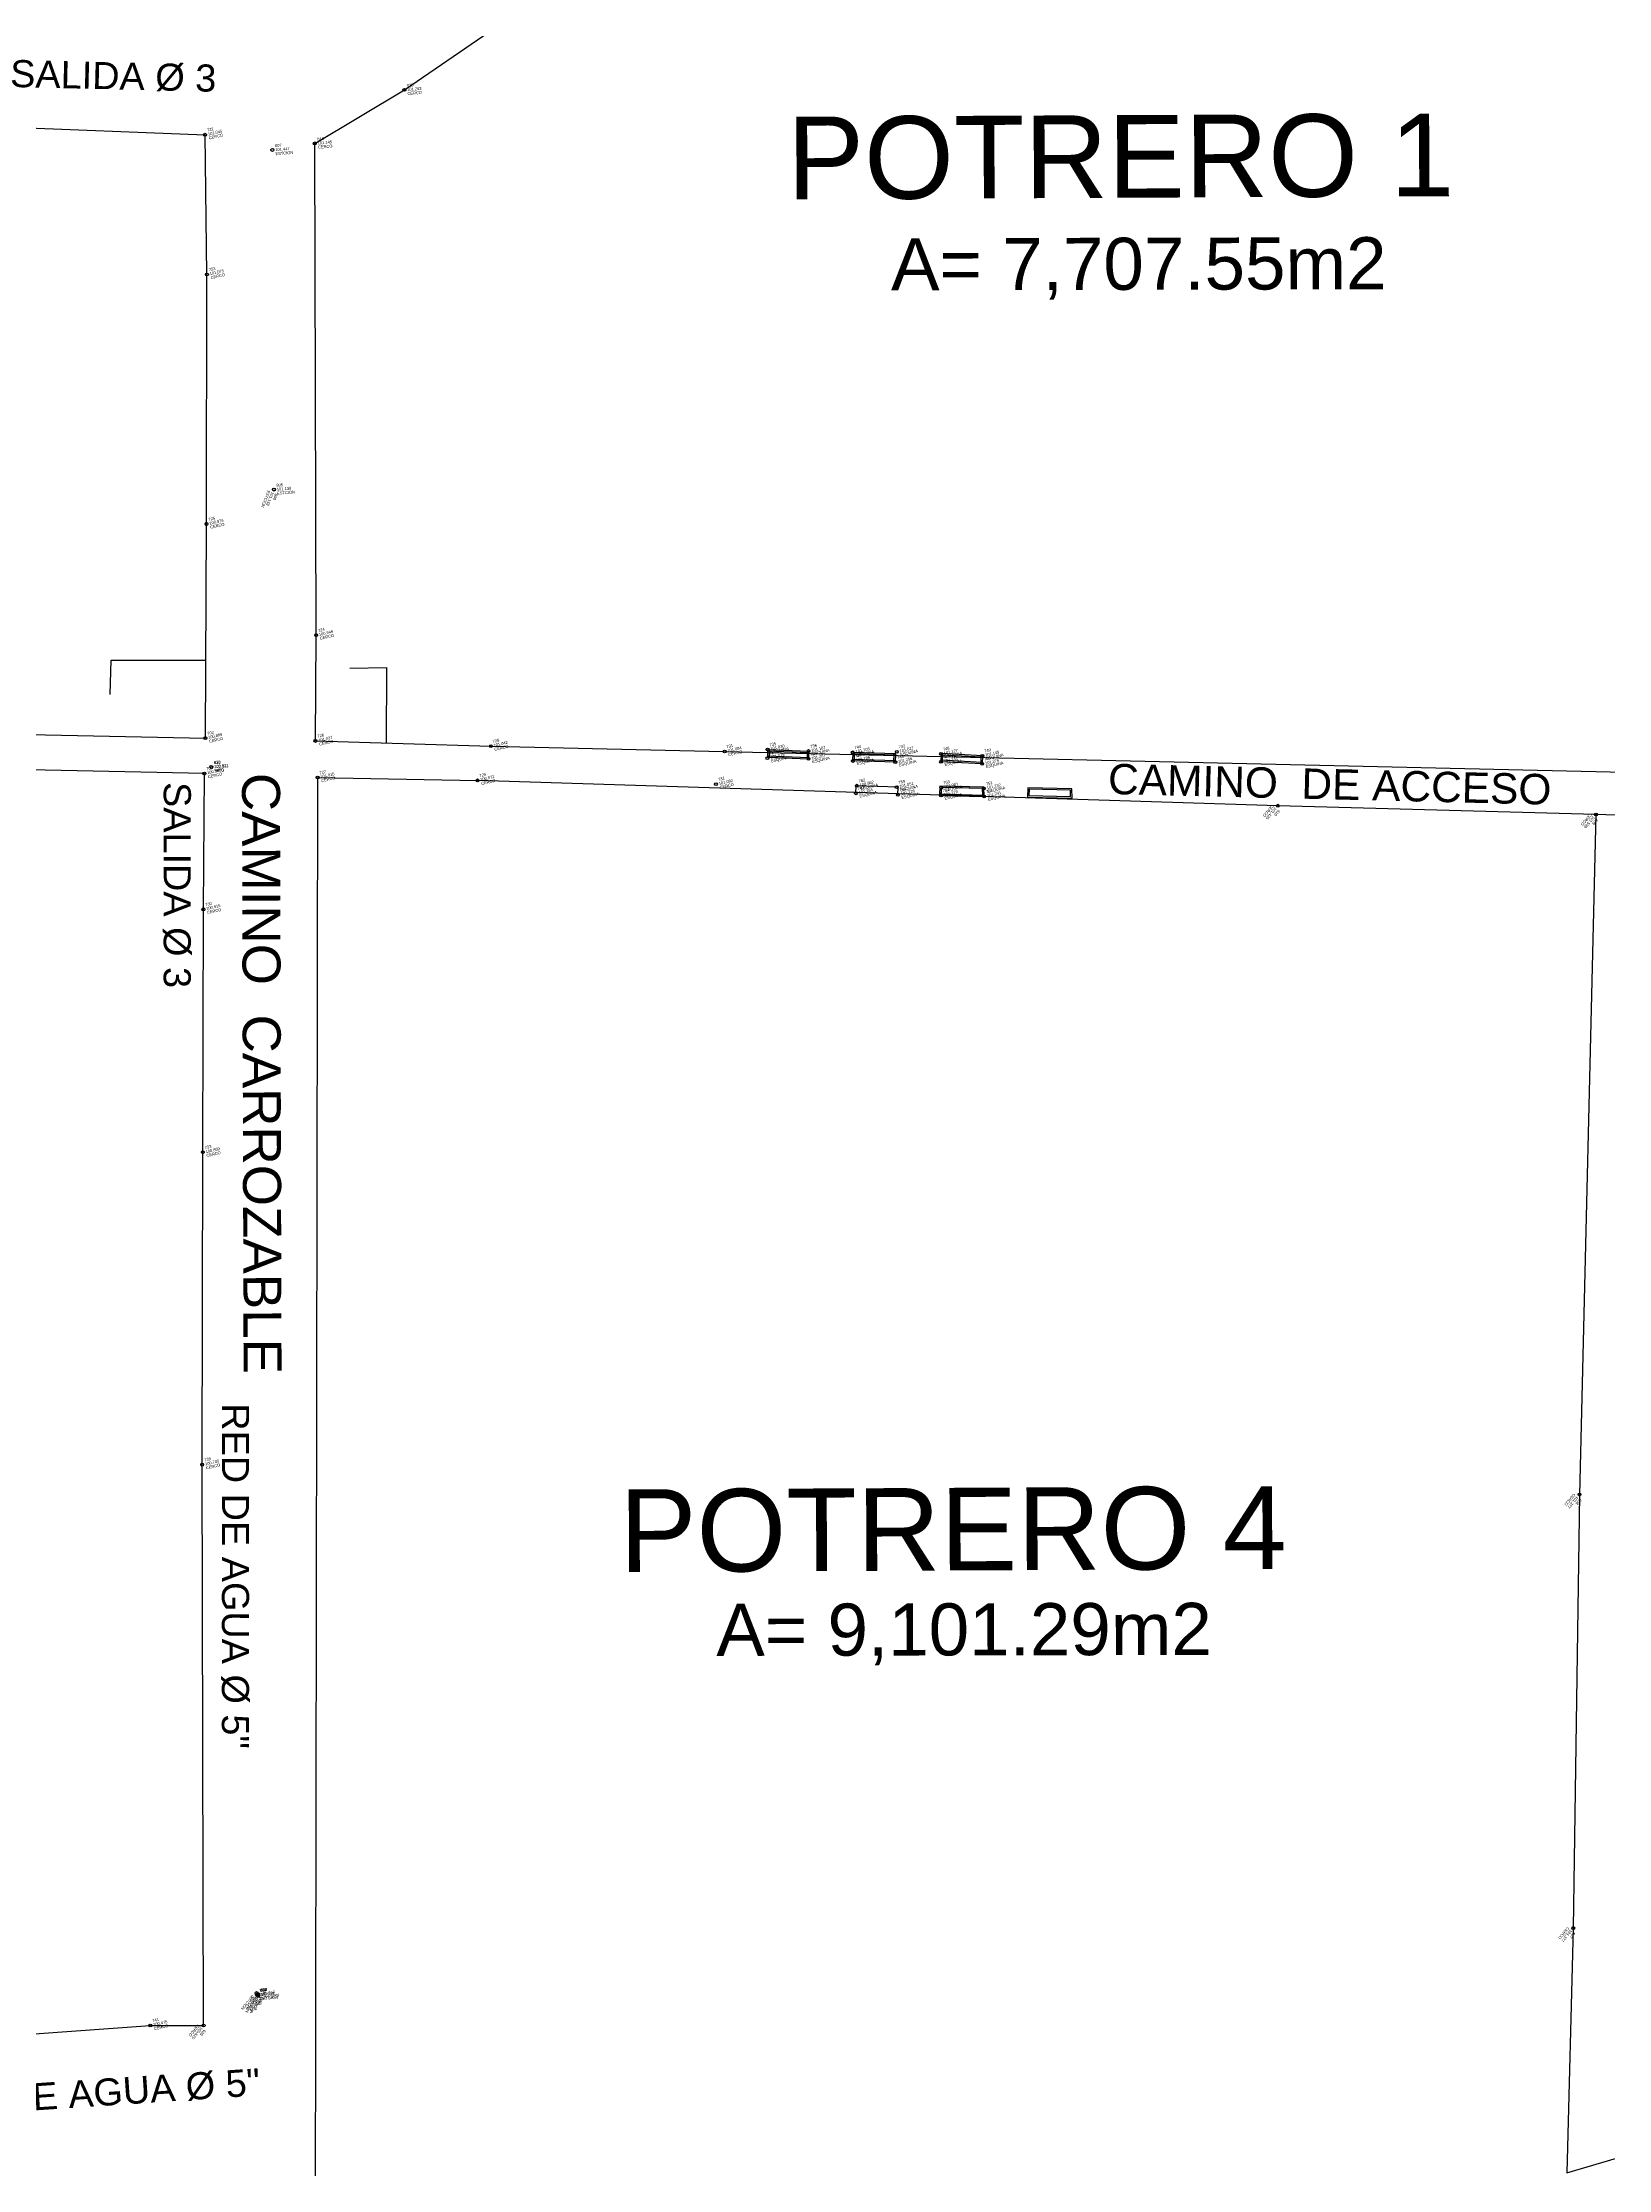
# Model space of a CAD drawing. Header units: metres. Extents: x -4524 to 2222, y -1534 to 2985.
# Drawn here: x -4026.9 to -3918.6, y 2756 to 2903.2 of the extents above; entities that cross this region are included whole.
import ezdxf
from ezdxf.enums import TextEntityAlignment as Align

# ---------------------------------------------------------------- set-up
doc = ezdxf.new("R2010")
doc.units = ezdxf.units.M
doc.header["$LTSCALE"] = 25.4
doc.header["$MEASUREMENT"] = 0
doc.layers.add('51', color=7, linetype='Continuous')
doc.layers.add('CANAL', color=140, linetype='Continuous')
doc.styles.add('ARIAL', font='')
doc.styles.add('CUADROS', font='')
doc.styles.get('ARIAL').set_extended_font_data('Arial')
doc.styles.get('CUADROS').set_extended_font_data('Arial')

msp = doc.modelspace()

# ---------------------------------------------------------------- linework, layer by layer
at = {"color": 7, "lineweight": 30}
for p, q in [((-4001.84, 2899.9), (-3994.66, 2904.82)), ((-4008.04, 2896.19), (-4001.84, 2899.9)), ((-4029.61, 2897.34), (-4015.62, 2896.79)), ((-4015.49, 2887.12), (-4015.62, 2896.79)), ((-4007.94, 2862.17), (-4008.04, 2896.19)), ((-4015.52, 2869.86), (-4015.49, 2887.12)), ((-4015.6, 2855.04), (-4015.52, 2869.86)), ((-4007.99, 2854.85), (-4007.94, 2862.17)), ((-4022.18, 2858.07), (-4022.11, 2860.45)), ((-4022.11, 2860.45), (-4015.57, 2860.45)), ((-4005.6, 2859.88), (-4003.05, 2859.92)), ((-4003.08, 2854.7), (-4003.05, 2859.92)), ((-4051.49, 2855.8), (-4015.6, 2855.04)), ((-4007.99, 2854.85), (-3995.86, 2854.49)), ((-3995.86, 2854.49), (-3830, 2850.68)), ((-4015.67, 2852.59), (-4032.38, 2852.96)), ((-4015.74, 2843.2), (-4015.67, 2852.59)), ((-4007.84, 2852.32), (-4008.02, 2746.83)), ((-4007.84, 2852.32), (-3996.78, 2852.12)), ((-3941.43, 2850.37), (-3996.78, 2852.12)), ((-3919.43, 2849.76), (-3941.43, 2850.37)), ((-4015.78, 2826.39), (-4015.74, 2843.2)), ((-4015.82, 2804.78), (-4015.78, 2826.39)), ((-4015.72, 2765.98), (-4015.82, 2804.78)), ((-4032.73, 2765.03), (-4019.41, 2765.98)), ((-4019.41, 2765.98), (-4015.72, 2765.98))]:
    msp.add_line(p, q, dxfattribs=at)
at = {"linetype": 'Continuous'}
for p, q in [((-4001.84, 2899.9), (-4001.84, 2899.9)), ((-4001.84, 2899.9), (-4001.84, 2899.9)), ((-4015.62, 2896.79), (-4015.62, 2896.79)), ((-4015.62, 2896.79), (-4015.62, 2896.79)), ((-4008.04, 2896.19), (-4008.04, 2896.19)), ((-4008.04, 2896.19), (-4008.04, 2896.19)), ((-4010.97, 2895.74), (-4010.97, 2895.74)), ((-4010.97, 2895.74), (-4010.97, 2895.74)), ((-4015.49, 2887.12), (-4015.49, 2887.12)), ((-4015.49, 2887.12), (-4015.49, 2887.12)), ((-4010.86, 2872.24), (-4010.86, 2872.24)), ((-4010.86, 2872.24), (-4010.86, 2872.24)), ((-4010.86, 2872.24), (-4010.86, 2872.24)), ((-4010.86, 2872.24), (-4010.86, 2872.24)), ((-4015.52, 2869.86), (-4015.52, 2869.86)), ((-4015.52, 2869.86), (-4015.52, 2869.86)), ((-4007.94, 2862.17), (-4007.94, 2862.17)), ((-4007.94, 2862.17), (-4007.94, 2862.17)), ((-4015.6, 2855.04), (-4015.6, 2855.04)), ((-4015.6, 2855.04), (-4015.6, 2855.04)), ((-4007.99, 2854.85), (-4007.99, 2854.85)), ((-4007.99, 2854.85), (-4007.99, 2854.85)), ((-3995.86, 2854.49), (-3995.86, 2854.49)), ((-3995.86, 2854.49), (-3995.86, 2854.49)), ((-3979.69, 2854.12), (-3979.69, 2854.12)), ((-3979.69, 2854.12), (-3979.69, 2854.12)), ((-3976.73, 2853.66), (-3976.73, 2853.66)), ((-3976.73, 2853.66), (-3976.73, 2853.66)), ((-3976.72, 2854.26), (-3976.72, 2854.26)), ((-3976.72, 2854.26), (-3976.72, 2854.26)), ((-3973.89, 2854.15), (-3973.89, 2854.15)), ((-3973.89, 2854.15), (-3973.89, 2854.15)), ((-3973.89, 2853.61), (-3973.89, 2853.61)), ((-3973.89, 2853.61), (-3973.89, 2853.61)), ((-3970.83, 2854.06), (-3970.83, 2854.06)), ((-3970.83, 2854.06), (-3970.83, 2854.06)), ((-3970.81, 2853.47), (-3970.81, 2853.47)), ((-3970.81, 2853.47), (-3970.81, 2853.47)), ((-3967.88, 2853.38), (-3967.88, 2853.38)), ((-3967.88, 2853.38), (-3967.88, 2853.38)), ((-3967.78, 2854.1), (-3967.78, 2854.1)), ((-3967.78, 2854.1), (-3967.78, 2854.1)), ((-3964.72, 2853.95), (-3964.72, 2853.95)), ((-3964.72, 2853.95), (-3964.72, 2853.95)), ((-3964.72, 2853.41), (-3964.72, 2853.41)), ((-3964.72, 2853.41), (-3964.72, 2853.41)), ((-3961.88, 2853.27), (-3961.88, 2853.27)), ((-3961.88, 2853.27), (-3961.88, 2853.27)), ((-3961.86, 2853.82), (-3961.86, 2853.82)), ((-3961.86, 2853.82), (-3961.86, 2853.82)), ((-4015.67, 2852.59), (-4015.67, 2852.59)), ((-4015.67, 2852.59), (-4015.67, 2852.59)), ((-4015.19, 2853.06), (-4015.19, 2853.06)), ((-4015.19, 2853.06), (-4015.19, 2853.06)), ((-4015.19, 2853.05), (-4015.19, 2853.05)), ((-4015.19, 2853.05), (-4015.19, 2853.05)), ((-4007.84, 2852.32), (-4007.84, 2852.32)), ((-4007.84, 2852.32), (-4007.84, 2852.32)), ((-3996.78, 2852.12), (-3996.78, 2852.12)), ((-3996.78, 2852.12), (-3996.78, 2852.12)), ((-3980.29, 2851.86), (-3980.29, 2851.86)), ((-3980.29, 2851.86), (-3980.29, 2851.86)), ((-3970.61, 2851.23), (-3970.61, 2851.23)), ((-3970.61, 2851.23), (-3970.61, 2851.23)), ((-3970.55, 2851.75), (-3970.55, 2851.75)), ((-3970.55, 2851.75), (-3970.55, 2851.75)), ((-3967.79, 2851.65), (-3967.79, 2851.65)), ((-3967.79, 2851.65), (-3967.79, 2851.65)), ((-3967.71, 2851.13), (-3967.71, 2851.13)), ((-3967.71, 2851.13), (-3967.71, 2851.13)), ((-3964.73, 2851.08), (-3964.73, 2851.08)), ((-3964.73, 2851.08), (-3964.73, 2851.08)), ((-3964.7, 2851.63), (-3964.7, 2851.63)), ((-3964.7, 2851.63), (-3964.7, 2851.63)), ((-3961.76, 2851.56), (-3961.76, 2851.56)), ((-3961.76, 2851.56), (-3961.76, 2851.56)), ((-3961.74, 2851.01), (-3961.74, 2851.01)), ((-3961.74, 2851.01), (-3961.74, 2851.01)), ((-3941.43, 2850.37), (-3941.43, 2850.37)), ((-3941.43, 2850.37), (-3941.43, 2850.37)), ((-3919.43, 2849.76), (-3919.43, 2849.76)), ((-3919.43, 2849.76), (-3919.43, 2849.76)), ((-4015.74, 2843.2), (-4015.74, 2843.2)), ((-4015.74, 2843.2), (-4015.74, 2843.2)), ((-4015.78, 2826.39), (-4015.78, 2826.39)), ((-4015.78, 2826.39), (-4015.78, 2826.39)), ((-4015.82, 2804.78), (-4015.82, 2804.78)), ((-4015.82, 2804.78), (-4015.82, 2804.78)), ((-3920.57, 2802.71), (-3920.57, 2802.71)), ((-3920.57, 2802.71), (-3920.57, 2802.71)), ((-3921, 2772.72), (-3921, 2772.72)), ((-3921, 2772.72), (-3921, 2772.72)), ((-4012.06, 2768.22), (-4012.06, 2768.22)), ((-4012.06, 2768.22), (-4012.06, 2768.22)), ((-4012.03, 2768.11), (-4012.03, 2768.11)), ((-4012.03, 2768.11), (-4012.03, 2768.11)), ((-4011.96, 2768.15), (-4011.96, 2768.15)), ((-4011.96, 2768.15), (-4011.96, 2768.15)), ((-4011.96, 2768.14), (-4011.96, 2768.14)), ((-4011.96, 2768.14), (-4011.96, 2768.14)), ((-4011.96, 2768.1), (-4011.96, 2768.1)), ((-4011.96, 2768.1), (-4011.96, 2768.1)), ((-4011.95, 2768.05), (-4011.95, 2768.05)), ((-4011.95, 2768.05), (-4011.95, 2768.05)), ((-4011.95, 2768.01), (-4011.95, 2768.01)), ((-4011.95, 2768.01), (-4011.95, 2768.01)), ((-4019.41, 2765.98), (-4019.41, 2765.98)), ((-4019.41, 2765.98), (-4019.41, 2765.98)), ((-4015.72, 2765.98), (-4015.72, 2765.98)), ((-4015.72, 2765.98), (-4015.72, 2765.98))]:
    msp.add_line(p, q, dxfattribs=at)
at = {"color": 4}
for p, q in [((-3976.72, 2854.26), (-3973.89, 2854.15)), ((-3976.72, 2854.26), (-3976.72, 2853.72)), ((-3976.72, 2854.26), (-3973.89, 2854.15)), ((-3976.72, 2854.26), (-3976.72, 2853.72)), ((-3976.72, 2854.16), (-3973.89, 2854.05)), ((-3976.72, 2853.72), (-3973.89, 2853.61)), ((-3976.72, 2853.72), (-3973.89, 2853.61)), ((-3976.71, 2853.82), (-3973.88, 2853.71)), ((-3976.62, 2854.26), (-3976.62, 2853.72)), ((-3973.99, 2854.15), (-3973.99, 2853.61)), ((-3973.89, 2854.15), (-3973.89, 2853.61)), ((-3973.89, 2854.15), (-3973.89, 2853.61)), ((-3970.83, 2854.06), (-3970.84, 2853.47)), ((-3970.83, 2854.06), (-3970.84, 2853.47)), ((-3967.88, 2853.48), (-3970.84, 2853.57)), ((-3967.88, 2853.38), (-3970.84, 2853.47)), ((-3967.88, 2853.38), (-3970.84, 2853.47)), ((-3967.87, 2853.96), (-3970.83, 2854.06)), ((-3967.87, 2853.96), (-3970.83, 2854.06)), ((-3967.87, 2853.86), (-3970.83, 2853.96)), ((-3970.73, 2854.05), (-3970.74, 2853.47)), ((-3967.98, 2853.38), (-3967.96, 2853.96)), ((-3967.88, 2853.38), (-3967.86, 2853.96)), ((-3967.88, 2853.38), (-3967.86, 2853.96)), ((-3964.72, 2853.97), (-3964.74, 2853.41)), ((-3964.72, 2853.97), (-3964.74, 2853.41)), ((-3961.88, 2853.27), (-3964.74, 2853.41)), ((-3961.88, 2853.27), (-3964.74, 2853.41)), ((-3961.87, 2853.72), (-3964.73, 2853.87)), ((-3961.87, 2853.37), (-3964.73, 2853.51)), ((-3961.86, 2853.82), (-3964.72, 2853.97)), ((-3961.86, 2853.82), (-3964.72, 2853.97)), ((-3964.62, 2853.96), (-3964.64, 2853.41)), ((-3961.96, 2853.83), (-3961.98, 2853.27)), ((-3961.86, 2853.82), (-3961.88, 2853.27)), ((-3961.86, 2853.82), (-3961.88, 2853.27)), ((-3970.61, 2851.23), (-3970.6, 2851.75)), ((-3970.61, 2851.23), (-3970.6, 2851.75)), ((-3967.69, 2851.65), (-3970.6, 2851.75)), ((-3967.69, 2851.65), (-3970.6, 2851.75)), ((-3967.71, 2851.13), (-3967.69, 2851.65)), ((-3967.71, 2851.13), (-3967.69, 2851.65)), ((-3964.8, 2851.73), (-3964.83, 2851.09)), ((-3964.83, 2851.08), (-3961.74, 2851.01)), ((-3961.75, 2851.66), (-3964.8, 2851.73)), ((-3964.7, 2851.63), (-3964.73, 2851.08)), ((-3964.7, 2851.63), (-3964.73, 2851.18)), ((-3964.73, 2851.18), (-3961.84, 2851.11)), ((-3964.73, 2851.08), (-3961.74, 2851.01)), ((-3961.76, 2851.56), (-3964.7, 2851.63)), ((-3961.86, 2851.56), (-3964.7, 2851.63)), ((-3961.84, 2851.11), (-3961.86, 2851.55)), ((-3961.74, 2851.01), (-3961.76, 2851.66)), ((-3961.74, 2851.01), (-3961.76, 2851.56)), ((-3958.72, 2851.61), (-3958.75, 2850.97)), ((-3958.75, 2850.97), (-3955.66, 2850.9)), ((-3955.67, 2851.54), (-3958.72, 2851.61)), ((-3958.65, 2851.07), (-3955.76, 2851)), ((-3958.62, 2851.51), (-3958.64, 2851.07)), ((-3955.77, 2851.44), (-3958.62, 2851.51)), ((-3955.76, 2851), (-3955.77, 2851.44)), ((-3955.66, 2850.9), (-3955.67, 2851.54))]:
    msp.add_line(p, q, dxfattribs=at)
at = {"color": 7, "lineweight": 30, "flags": 128}
for points in [[(-3908.29, 2849.4), (-3919.43, 2849.76), (-3920.57, 2802.71), (-3921, 2772.72), (-3921.45, 2755.79), (-3915.58, 2757.51)], [(-3908.29, 2849.4), (-3919.43, 2849.76)]]:
    msp.add_lwpolyline(points, dxfattribs=at)
at = {"linetype": 'Continuous'}
for centre in [(-4001.84, 2899.9), (-4015.62, 2896.79), (-4008.04, 2896.19), (-4010.97, 2895.74), (-4015.49, 2887.12), (-4010.86, 2872.24), (-4010.86, 2872.24), (-4015.52, 2869.86), (-4007.94, 2862.17), (-4015.6, 2855.04), (-4007.99, 2854.85), (-3995.86, 2854.49), (-3979.69, 2854.12), (-3976.73, 2853.66), (-3976.72, 2854.26), (-3973.89, 2854.15), (-3973.89, 2853.61), (-3970.83, 2854.06), (-3970.81, 2853.47), (-3967.88, 2853.38), (-3967.78, 2854.1), (-3964.72, 2853.95), (-3964.72, 2853.41), (-3961.88, 2853.27), (-3961.86, 2853.82), (-4015.67, 2852.59), (-4015.19, 2853.06), (-4015.19, 2853.05), (-4007.84, 2852.32), (-3996.78, 2852.12), (-3980.29, 2851.86), (-3970.55, 2851.75), (-3970.61, 2851.23), (-3967.79, 2851.65), (-3967.71, 2851.13), (-3964.73, 2851.08), (-3964.7, 2851.63), (-3961.76, 2851.56), (-3961.74, 2851.01), (-3941.43, 2850.37), (-3919.43, 2849.76), (-4015.74, 2843.2), (-4015.78, 2826.39), (-4015.82, 2804.78), (-3920.57, 2802.71), (-3921, 2772.72), (-4012.06, 2768.22), (-4012.03, 2768.11), (-4011.96, 2768.15), (-4011.96, 2768.14), (-4011.96, 2768.1), (-4011.95, 2768.05), (-4011.95, 2768.01), (-4019.41, 2765.98), (-4015.72, 2765.98)]:
    msp.add_circle(centre, 0.1, dxfattribs=at)
at = {"layer": 'CANAL', "color": 140, "ltscale": 0.4}
for points, knots in [([(-3744.42, 2625.4), (-3744.54, 2625.49), (-3744.77, 2625.66), (-3745.75, 2626.4), (-3746.27, 2626.8), (-3747.86, 2627.91), (-3749.09, 2628.86), (-3749.78, 2630.86), (-3749.61, 2632), (-3749.33, 2633.75), (-3749.23, 2634.39), (-3749.16, 2635.4), (-3749.14, 2635.72), (-3749.15, 2636.29), (-3749.16, 2636.52), (-3749.21, 2636.99), (-3749.25, 2637.23), (-3749.37, 2637.68), (-3749.45, 2637.88), (-3749.66, 2638.22), (-3749.77, 2638.35), (-3750.01, 2638.57), (-3750.14, 2638.67), (-3750.59, 2638.95), (-3750.94, 2639.07), (-3751.64, 2639.27), (-3752, 2639.34), (-3752.56, 2639.48), (-3752.78, 2639.54), (-3753.21, 2639.69), (-3753.42, 2639.77), (-3754.06, 2640.02), (-3754.49, 2640.21), (-3755.24, 2640.48), (-3755.53, 2640.57), (-3756.03, 2640.77), (-3756.24, 2640.87), (-3756.48, 2641.04), (-3756.53, 2641.09), (-3756.68, 2641.25), (-3756.76, 2641.39), (-3756.9, 2641.74), (-3756.95, 2641.95), (-3757.02, 2642.42), (-3757.05, 2642.68), (-3757.09, 2643.19), (-3757.1, 2643.44), (-3757.12, 2644.19), (-3757.1, 2644.68), (-3757, 2646.14), (-3756.85, 2647.09), (-3756.32, 2650.14), (-3755.87, 2652.28), (-3755.47, 2655.39), (-3755.38, 2656.34), (-3755.29, 2658.23), (-3755.28, 2659.17), (-3755.31, 2661.46), (-3755.36, 2662.81), (-3755.37, 2664.8), (-3755.37, 2665.46), (-3755.32, 2666.78), (-3755.29, 2667.45), (-3755.23, 2668.9), (-3755.21, 2669.69), (-3755.25, 2671.3), (-3755.31, 2672.12), (-3755.51, 2673.75), (-3755.65, 2674.56), (-3756.02, 2676.37), (-3756.27, 2677.36), (-3756.73, 2679.1), (-3756.94, 2679.84), (-3757.34, 2681.34), (-3757.54, 2682.09), (-3758.13, 2684.34), (-3758.52, 2685.85), (-3759.54, 2689.51), (-3760.18, 2691.66), (-3761.53, 2695.43), (-3762.19, 2697.07), (-3763.39, 2699.7), (-3763.89, 2700.73), (-3765.07, 2703.03), (-3765.78, 2704.3), (-3766.76, 2706.19), (-3767.06, 2706.8), (-3767.54, 2707.85), (-3767.73, 2708.27), (-3768.24, 2709.55), (-3768.55, 2710.45), (-3769.13, 2711.68), (-3769.33, 2712.05), (-3769.76, 2712.74), (-3769.99, 2713.07), (-3770.73, 2714.04), (-3771.27, 2714.64), (-3772.32, 2715.77), (-3772.83, 2716.29), (-3773.8, 2717.34), (-3774.28, 2717.88), (-3775.24, 2718.94), (-3775.71, 2719.46), (-3776.7, 2720.48), (-3777.21, 2720.97), (-3778.45, 2722.15), (-3779.19, 2722.84), (-3780.3, 2723.93), (-3780.69, 2724.33), (-3781.46, 2725.15), (-3781.84, 2725.57), (-3783.02, 2726.81), (-3783.85, 2727.61), (-3785.12, 2728.5), (-3785.46, 2728.7), (-3786.16, 2729.07), (-3786.51, 2729.24), (-3787.21, 2729.56), (-3787.56, 2729.71), (-3788.19, 2730), (-3788.5, 2730.15), (-3789.04, 2730.38), (-3789.25, 2730.47), (-3789.99, 2730.7), (-3790.5, 2730.77), (-3791.45, 2730.93), (-3791.91, 2731.02), (-3792.6, 2731.27), (-3792.85, 2731.39), (-3793.27, 2731.68), (-3793.43, 2731.83), (-3793.69, 2732.21), (-3793.8, 2732.43), (-3793.99, 2732.94), (-3794.06, 2733.22), (-3794.2, 2733.88), (-3794.27, 2734.25), (-3794.4, 2734.92), (-3794.47, 2735.21), (-3794.61, 2735.75), (-3794.68, 2736.02), (-3794.92, 2736.8), (-3795.07, 2737.29), (-3795.27, 2738.05), (-3795.33, 2738.31), (-3795.42, 2738.85), (-3795.46, 2739.13), (-3795.53, 2739.82), (-3795.56, 2740.24), (-3795.63, 2740.93), (-3795.66, 2741.2), (-3795.75, 2741.75), (-3795.82, 2742.03), (-3795.99, 2742.5), (-3796.08, 2742.69), (-3796.28, 2742.99), (-3796.37, 2743.1), (-3796.57, 2743.3), (-3796.68, 2743.39), (-3796.9, 2743.53), (-3797.02, 2743.58), (-3797.44, 2743.74), (-3797.75, 2743.79), (-3798.27, 2743.84), (-3798.48, 2743.85), (-3798.9, 2743.88), (-3799.11, 2743.88), (-3799.72, 2743.91), (-3800.12, 2743.91), (-3801.12, 2743.93), (-3801.72, 2743.94), (-3802.92, 2743.99), (-3803.53, 2744.04), (-3805.02, 2744.17), (-3805.9, 2744.26), (-3807.65, 2744.43), (-3808.52, 2744.52), (-3811.14, 2744.76), (-3812.89, 2744.92), (-3816.38, 2745.2), (-3818.13, 2745.34), (-3821.71, 2745.62), (-3823.54, 2745.77), (-3829.02, 2746.26), (-3832.67, 2746.68), (-3837.98, 2747.19), (-3839.63, 2747.34), (-3842.93, 2747.59), (-3844.58, 2747.69), (-3847.48, 2747.84), (-3848.74, 2747.9), (-3851.25, 2748.02), (-3852.5, 2748.08), (-3854.98, 2748.25), (-3856.21, 2748.36), (-3858.25, 2748.64), (-3859.07, 2748.78), (-3860.7, 2749.12), (-3861.5, 2749.33), (-3863.93, 2750), (-3865.55, 2750.52), (-3867.84, 2751.15), (-3868.48, 2751.32), (-3869.73, 2751.62), (-3870.35, 2751.74), (-3871.56, 2752), (-3872.15, 2752.14), (-3873.26, 2752.48), (-3873.78, 2752.68), (-3874.63, 2753.11), (-3874.98, 2753.33), (-3875.65, 2753.84), (-3875.98, 2754.12), (-3876.93, 2755.04), (-3877.51, 2755.73), (-3878.4, 2756.86), (-3878.72, 2757.28), (-3879.35, 2758.09), (-3879.65, 2758.48), (-3880.09, 2759.13), (-3880.24, 2759.36), (-3880.52, 2759.84), (-3880.65, 2760.08), (-3880.92, 2760.61), (-3881.05, 2760.89), (-3881.34, 2761.37), (-3881.48, 2761.57), (-3881.77, 2761.85), (-3881.88, 2761.95), (-3882.16, 2762.1), (-3882.31, 2762.15), (-3882.61, 2762.2), (-3882.75, 2762.2), (-3883.18, 2762.15), (-3883.44, 2762.06), (-3883.97, 2761.82), (-3884.22, 2761.67), (-3884.96, 2761.2), (-3885.44, 2760.86), (-3886.34, 2760.3), (-3886.77, 2760.09), (-3888.01, 2759.55), (-3888.8, 2759.32), (-3889.96, 2758.97), (-3890.3, 2758.86), (-3891.01, 2758.6), (-3891.36, 2758.46), (-3892.4, 2758.01), (-3893.09, 2757.68), (-3894.29, 2757.11), (-3894.79, 2756.86), (-3896.31, 2756.19), (-3897.34, 2755.79), (-3898.91, 2755.15), (-3899.46, 2754.92), (-3900.5, 2754.46), (-3901, 2754.21), (-3901.97, 2753.72), (-3902.46, 2753.47), (-3903.34, 2753.05), (-3903.75, 2752.87), (-3904.57, 2752.55), (-3904.98, 2752.4), (-3906.26, 2752), (-3907.14, 2751.77), (-3908.59, 2751.37), (-3909.15, 2751.21), (-3910.26, 2750.85), (-3910.81, 2750.65), (-3912.44, 2750.03), (-3913.5, 2749.59), (-3915.23, 2748.9), (-3915.89, 2748.65), (-3917.23, 2748.18), (-3917.91, 2747.95), (-3919.95, 2747.3), (-3921.32, 2746.89), (-3923.78, 2746.14), (-3924.87, 2745.8), (-3928.1, 2744.69), (-3930.2, 2743.82), (-3933.5, 2742.52), (-3934.7, 2742.06), (-3936.63, 2741.39), (-3937.35, 2741.16), (-3938.8, 2740.73), (-3939.53, 2740.54), (-3941, 2740.15), (-3941.73, 2739.95), (-3943.15, 2739.53), (-3943.83, 2739.3), (-3945.18, 2738.83), (-3945.85, 2738.58), (-3947.3, 2738.06), (-3948.08, 2737.78), (-3950.43, 2737.04), (-3952.04, 2736.67), (-3955.01, 2736.13), (-3956.37, 2735.93), (-3959.08, 2735.61), (-3960.44, 2735.48), (-3964.5, 2735.21), (-3967.22, 2735.16), (-3972.12, 2735.16), (-3974.3, 2735.18), (-3978.65, 2735.25), (-3980.83, 2735.31), (-3985.77, 2735.47), (-3988.54, 2735.58), (-3993.47, 2735.76), (-3995.64, 2735.82), (-3999.95, 2735.93), (-4002.1, 2735.97), (-4005.4, 2736.02), (-4006.54, 2736.04), (-4008.61, 2736.07), (-4009.53, 2736.08), (-4011.18, 2736.13), (-4011.9, 2736.17), (-4013.4, 2736.28), (-4014.16, 2736.37), (-4015.47, 2736.5), (-4016.01, 2736.54), (-4017.09, 2736.61), (-4017.63, 2736.63), (-4018.87, 2736.67), (-4019.57, 2736.69), (-4021.19, 2736.78), (-4022.09, 2736.87), (-4022.93, 2737.1), (-4022.95, 2737.1), (-4022.97, 2737.11), (-4022.99, 2737.11)], [54.912531, 54.912531, 54.912531, 54.912531, 57.765846, 57.765846, 59.416923, 59.416923, 62.809317, 62.809317, 66.201711, 66.201711, 68.165057, 68.165057, 69.097447, 69.097447, 69.713743, 69.713743, 70.330039, 70.330039, 70.872878, 70.872878, 71.271504, 71.271504, 71.670129, 71.670129, 72.629585, 72.629585, 73.589041, 73.589041, 74.302653, 74.302653, 75.016265, 75.016265, 76.44349, 76.44349, 77.276519, 77.276519, 78.109549, 78.109549, 78.471939, 78.471939, 79.17682, 79.17682, 79.881701, 79.881701, 80.635474, 80.635474, 81.389248, 81.389248, 82.896794, 82.896794, 85.911888, 85.911888, 92.375514, 92.375514, 95.173811, 95.173811, 97.972108, 97.972108, 102.005836, 102.005836, 104.001582, 104.001582, 105.997328, 105.997328, 108.331797, 108.331797, 110.748369, 110.748369, 113.164941, 113.164941, 116.194639, 116.194639, 118.52467, 118.52467, 120.854701, 120.854701, 125.514763, 125.514763, 132.204412, 132.204412, 137.44145, 137.44145, 140.825581, 140.825581, 145.167648, 145.167648, 147.253967, 147.253967, 148.664041, 148.664041, 151.448373, 151.448373, 152.629165, 152.629165, 153.809957, 153.809957, 156.171542, 156.171542, 158.330603, 158.330603, 160.489663, 160.489663, 162.598181, 162.598181, 164.706699, 164.706699, 167.74232, 167.74232, 169.413202, 169.413202, 171.084083, 171.084083, 174.425846, 174.425846, 175.567519, 175.567519, 176.709192, 176.709192, 177.835232, 177.835232, 178.838754, 178.838754, 179.500013, 179.500013, 180.965563, 180.965563, 182.431113, 182.431113, 183.362332, 183.362332, 184.268814, 184.268814, 185.175296, 185.175296, 186.081778, 186.081778, 187.166229, 187.166229, 187.964983, 187.964983, 188.763736, 188.763736, 190.361243, 190.361243, 191.244136, 191.244136, 192.127029, 192.127029, 193.378821, 193.378821, 194.145784, 194.145784, 194.912746, 194.912746, 195.422411, 195.422411, 195.755623, 195.755623, 196.048674, 196.048674, 196.341726, 196.341726, 197.121787, 197.121787, 197.716905, 197.716905, 198.312022, 198.312022, 199.502258, 199.502258, 201.358959, 201.358959, 203.21566, 203.21566, 205.84687, 205.84687, 208.47808, 208.47808, 213.7405, 213.7405, 219.00292, 219.00292, 224.5118, 224.5118, 235.529558, 235.529558, 240.488568, 240.488568, 245.447577, 245.447577, 249.196994, 249.196994, 252.946412, 252.946412, 256.670627, 256.670627, 259.22511, 259.22511, 261.779593, 261.779593, 266.888559, 266.888559, 268.813031, 268.813031, 270.64741, 270.64741, 272.481789, 272.481789, 274.26214, 274.26214, 275.611679, 275.611679, 276.961217, 276.961217, 279.660293, 279.660293, 281.24308, 281.24308, 282.825866, 282.825866, 283.688726, 283.688726, 284.483241, 284.483241, 285.277756, 285.277756, 285.926709, 285.926709, 286.306455, 286.306455, 286.686201, 286.686201, 287.065947, 287.065947, 287.812063, 287.812063, 288.558179, 288.558179, 289.973247, 289.973247, 291.388315, 291.388315, 294.060087, 294.060087, 295.189564, 295.189564, 296.31904, 296.31904, 298.577993, 298.577993, 300.243096, 300.243096, 303.573302, 303.573302, 305.329823, 305.329823, 306.961029, 306.961029, 308.592235, 308.592235, 309.959826, 309.959826, 311.327418, 311.327418, 314.062601, 314.062601, 315.785842, 315.785842, 317.509082, 317.509082, 320.955564, 320.955564, 323.10951, 323.10951, 325.263457, 325.263457, 329.57135, 329.57135, 332.959692, 332.959692, 339.736378, 339.736378, 343.62521, 343.62521, 345.916565, 345.916565, 348.20792, 348.20792, 350.464668, 350.464668, 352.592916, 352.592916, 354.721164, 354.721164, 357.225626, 357.225626, 362.234552, 362.234552, 366.356415, 366.356415, 370.478278, 370.478278, 378.66225, 378.66225, 385.200365, 385.200365, 391.73848, 391.73848, 400.046643, 400.046643, 406.543978, 406.543978, 412.984571, 412.984571, 416.427187, 416.427187, 419.18912, 419.18912, 421.39885, 421.39885, 423.731828, 423.731828, 425.329347, 425.329347, 426.926866, 426.926866, 429.05066, 429.05066, 431.841834, 431.841834, 431.841834, 431.903975, 431.903975, 431.903975, 431.903975]), ([(-3744.79, 2623.64), (-3744.8, 2623.66), (-3744.82, 2623.68), (-3745.5, 2624.36), (-3745.5, 2624.36), (-3747.27, 2625.83), (-3747.97, 2626.29), (-3749.37, 2627.61), (-3749.83, 2628.32), (-3750.87, 2629.67), (-3750.78, 2630.71), (-3750.59, 2632.17), (-3750.52, 2632.61), (-3750.32, 2633.91), (-3750.18, 2634.73), (-3750.15, 2635.79), (-3750.15, 2636.02), (-3750.17, 2636.54), (-3750.19, 2636.84), (-3750.28, 2637.23), (-3750.32, 2637.35), (-3750.42, 2637.56), (-3750.48, 2637.64), (-3750.63, 2637.79), (-3750.73, 2637.87), (-3750.97, 2638), (-3751.11, 2638.06), (-3751.63, 2638.24), (-3752.08, 2638.33), (-3752.73, 2638.49), (-3752.93, 2638.55), (-3753.32, 2638.67), (-3753.5, 2638.73), (-3754.04, 2638.94), (-3754.38, 2639.08), (-3754.91, 2639.29), (-3755.1, 2639.37), (-3755.48, 2639.5), (-3755.67, 2639.57), (-3756.07, 2639.71), (-3756.27, 2639.79), (-3756.67, 2639.97), (-3756.86, 2640.08), (-3757.16, 2640.3), (-3757.28, 2640.42), (-3757.49, 2640.67), (-3757.57, 2640.8), (-3757.82, 2641.28), (-3757.91, 2641.65), (-3758.01, 2642.28), (-3758.04, 2642.54), (-3758.08, 2643.05), (-3758.1, 2643.31), (-3758.12, 2644.06), (-3758.11, 2644.55), (-3758.02, 2646), (-3757.89, 2646.93), (-3757.6, 2648.63), (-3757.46, 2649.39), (-3757.17, 2650.94), (-3757.03, 2651.71), (-3756.69, 2653.76), (-3756.5, 2655.04), (-3756.32, 2657.32), (-3756.29, 2658.32), (-3756.29, 2660.35), (-3756.32, 2661.37), (-3756.36, 2663.18), (-3756.37, 2663.96), (-3756.37, 2665.48), (-3756.34, 2666.21), (-3756.28, 2667.66), (-3756.25, 2668.38), (-3756.22, 2669.84), (-3756.22, 2670.57), (-3756.3, 2672.03), (-3756.38, 2672.76), (-3756.67, 2674.66), (-3756.92, 2675.83), (-3757.43, 2677.86), (-3757.67, 2678.71), (-3758.5, 2681.79), (-3759.07, 2684.01), (-3760.26, 2688.42), (-3760.9, 2690.61), (-3762.06, 2693.99), (-3762.52, 2695.2), (-3763.52, 2697.61), (-3764.06, 2698.8), (-3765.03, 2700.78), (-3765.44, 2701.58), (-3766.29, 2703.17), (-3766.72, 2703.96), (-3767.45, 2705.35), (-3767.75, 2705.94), (-3768.28, 2707.04), (-3768.51, 2707.55), (-3768.97, 2708.67), (-3769.19, 2709.26), (-3769.64, 2710.42), (-3769.88, 2710.97), (-3770.45, 2711.99), (-3770.79, 2712.48), (-3771.7, 2713.65), (-3772.31, 2714.31), (-3773.33, 2715.37), (-3773.72, 2715.78), (-3774.48, 2716.6), (-3774.85, 2717.01), (-3775.69, 2717.95), (-3776.15, 2718.47), (-3777.4, 2719.77), (-3778.2, 2720.53), (-3779.63, 2721.88), (-3780.25, 2722.47), (-3781.25, 2723.48), (-3781.65, 2723.89), (-3782.42, 2724.72), (-3782.81, 2725.14), (-3783.97, 2726.33), (-3784.76, 2727.06), (-3785.92, 2727.81), (-3786.22, 2727.98), (-3786.85, 2728.3), (-3787.18, 2728.45), (-3787.77, 2728.71), (-3788.02, 2728.82), (-3788.58, 2729.08), (-3788.87, 2729.22), (-3789.35, 2729.43), (-3789.53, 2729.5), (-3789.91, 2729.63), (-3790.1, 2729.68), (-3790.51, 2729.76), (-3790.73, 2729.8), (-3791.29, 2729.89), (-3791.65, 2729.95), (-3792.41, 2730.13), (-3792.82, 2730.26), (-3793.43, 2730.58), (-3793.66, 2730.72), (-3794.05, 2731.04), (-3794.2, 2731.21), (-3794.47, 2731.57), (-3794.58, 2731.76), (-3794.91, 2732.45), (-3795.04, 2732.98), (-3795.21, 2733.84), (-3795.27, 2734.16), (-3795.39, 2734.78), (-3795.46, 2735.06), (-3795.62, 2735.64), (-3795.7, 2735.93), (-3795.96, 2736.79), (-3796.14, 2737.37), (-3796.34, 2738.26), (-3796.39, 2738.56), (-3796.47, 2739.14), (-3796.49, 2739.43), (-3796.55, 2740.02), (-3796.58, 2740.33), (-3796.64, 2740.95), (-3796.68, 2741.28), (-3796.81, 2741.86), (-3796.9, 2742.11), (-3797.09, 2742.4), (-3797.15, 2742.48), (-3797.27, 2742.58), (-3797.33, 2742.62), (-3797.48, 2742.69), (-3797.57, 2742.72), (-3797.85, 2742.79), (-3798.07, 2742.82), (-3798.49, 2742.85), (-3798.68, 2742.86), (-3799.05, 2742.88), (-3799.23, 2742.89), (-3799.78, 2742.91), (-3800.14, 2742.91), (-3801.03, 2742.93), (-3801.56, 2742.94), (-3803.03, 2742.99), (-3803.97, 2743.07), (-3805.83, 2743.25), (-3806.75, 2743.34), (-3808.59, 2743.52), (-3809.51, 2743.61), (-3812.27, 2743.86), (-3814.1, 2744.02), (-3817.79, 2744.31), (-3819.63, 2744.45), (-3823.33, 2744.75), (-3825.19, 2744.91), (-3828.9, 2745.26), (-3830.75, 2745.46), (-3834.58, 2745.86), (-3836.57, 2746.06), (-3841.05, 2746.46), (-3843.54, 2746.63), (-3847.36, 2746.84), (-3848.67, 2746.9), (-3851.31, 2747.02), (-3852.64, 2747.08), (-3855.14, 2747.26), (-3856.31, 2747.37), (-3858.5, 2747.66), (-3859.52, 2747.84), (-3861.52, 2748.29), (-3862.5, 2748.56), (-3865.45, 2749.41), (-3867.39, 2750.04), (-3869.95, 2750.64), (-3870.52, 2750.76), (-3871.68, 2751.01), (-3872.27, 2751.14), (-3873.39, 2751.47), (-3873.93, 2751.66), (-3874.9, 2752.11), (-3875.33, 2752.36), (-3876.13, 2752.94), (-3876.51, 2753.26), (-3877.6, 2754.28), (-3878.24, 2755.05), (-3879.13, 2756.16), (-3879.39, 2756.51), (-3880.03, 2757.34), (-3880.41, 2757.82), (-3880.92, 2758.58), (-3881.07, 2758.81), (-3881.33, 2759.24), (-3881.44, 2759.44), (-3881.66, 2759.86), (-3881.76, 2760.07), (-3881.97, 2760.48), (-3882.09, 2760.68), (-3882.29, 2760.96), (-3882.37, 2761.06), (-3882.49, 2761.15), (-3882.53, 2761.17), (-3882.62, 2761.19), (-3882.67, 2761.2), (-3882.81, 2761.19), (-3882.9, 2761.17), (-3883.2, 2761.08), (-3883.45, 2760.96), (-3883.99, 2760.64), (-3884.28, 2760.45), (-3884.86, 2760.05), (-3885.16, 2759.85), (-3885.74, 2759.5), (-3886.03, 2759.34), (-3886.89, 2758.93), (-3887.44, 2758.72), (-3888.49, 2758.37), (-3889, 2758.22), (-3889.88, 2757.94), (-3890.25, 2757.82), (-3891.01, 2757.52), (-3891.39, 2757.36), (-3892.55, 2756.84), (-3893.33, 2756.45), (-3894.66, 2755.83), (-3895.2, 2755.58), (-3896.28, 2755.13), (-3896.82, 2754.92), (-3898.02, 2754.43), (-3898.69, 2754.16), (-3899.8, 2753.68), (-3900.25, 2753.47), (-3901.14, 2753.02), (-3901.6, 2752.79), (-3902.53, 2752.32), (-3903.02, 2752.09), (-3904.14, 2751.63), (-3904.77, 2751.42), (-3906.03, 2751.03), (-3906.66, 2750.86), (-3907.86, 2750.54), (-3908.42, 2750.39), (-3910.14, 2749.85), (-3911.28, 2749.41), (-3913.39, 2748.56), (-3914.34, 2748.17), (-3918.24, 2746.7), (-3921.24, 2745.91), (-3925.1, 2744.67), (-3926.01, 2744.35), (-3927.83, 2743.68), (-3928.74, 2743.33), (-3931.46, 2742.25), (-3933.28, 2741.51), (-3935.9, 2740.58), (-3936.67, 2740.32), (-3939.03, 2739.61), (-3940.61, 2739.24), (-3942.83, 2738.58), (-3943.5, 2738.36), (-3944.84, 2737.89), (-3945.52, 2737.64), (-3946.97, 2737.11), (-3947.74, 2736.84), (-3950.12, 2736.09), (-3951.74, 2735.71), (-3954.99, 2735.11), (-3956.63, 2734.88), (-3959.9, 2734.52), (-3961.54, 2734.39), (-3964.83, 2734.22), (-3966.47, 2734.18), (-3970.11, 2734.15), (-3972.1, 2734.16), (-3976.09, 2734.2), (-3978.08, 2734.24), (-3983.4, 2734.38), (-3986.73, 2734.51), (-3993.39, 2734.76), (-3996.72, 2734.86), (-4001.51, 2734.96), (-4002.97, 2734.98), (-4005.6, 2735.02), (-4006.76, 2735.04), (-4008.79, 2735.07), (-4009.67, 2735.08), (-4011.28, 2735.14), (-4012.01, 2735.17), (-4013.51, 2735.29), (-4014.28, 2735.37), (-4015.57, 2735.5), (-4016.09, 2735.55), (-4017.14, 2735.61), (-4017.67, 2735.63), (-4018.99, 2735.67), (-4019.79, 2735.69), (-4021.43, 2735.8), (-4022.29, 2735.89), (-4023.14, 2736.12)], [56.206557, 56.206557, 56.206557, 56.206557, 56.403825, 56.403825, 58.706749, 58.706749, 60.198744, 60.198744, 61.690739, 61.690739, 64.674728, 64.674728, 65.985924, 65.985924, 68.608318, 68.608318, 69.297428, 69.297428, 70.196325, 70.196325, 70.694117, 70.694117, 71.230923, 71.230923, 71.767728, 71.767728, 72.304534, 72.304534, 73.558762, 73.558762, 74.119769, 74.119769, 74.680776, 74.680776, 75.802791, 75.802791, 76.432282, 76.432282, 77.018378, 77.018378, 77.604475, 77.604475, 78.154246, 78.154246, 78.542224, 78.542224, 78.930201, 78.930201, 79.874517, 79.874517, 80.580832, 80.580832, 81.287147, 81.287147, 82.699777, 82.699777, 85.525036, 85.525036, 87.883248, 87.883248, 90.24146, 90.24146, 94.138689, 94.138689, 97.20698, 97.20698, 100.27527, 100.27527, 102.614204, 102.614204, 104.780955, 104.780955, 106.947705, 106.947705, 109.194337, 109.194337, 111.440969, 111.440969, 115.063511, 115.063511, 117.743986, 117.743986, 124.608265, 124.608265, 131.472544, 131.472544, 135.411213, 135.411213, 139.349882, 139.349882, 142.064975, 142.064975, 144.780069, 144.780069, 146.736027, 146.736027, 148.396666, 148.396666, 150.274793, 150.274793, 152.152919, 152.152919, 154.031046, 154.031046, 156.747497, 156.747497, 158.400443, 158.400443, 160.05339, 160.05339, 162.17074, 162.17074, 165.551832, 165.551832, 168.077175, 168.077175, 169.749589, 169.749589, 171.422003, 171.422003, 174.76683, 174.76683, 175.870839, 175.870839, 176.974849, 176.974849, 177.797069, 177.797069, 178.770046, 178.770046, 179.421888, 179.421888, 180.098322, 180.098322, 180.774756, 180.774756, 181.827378, 181.827378, 182.92853, 182.92853, 183.620555, 183.620555, 184.204126, 184.204126, 184.787697, 184.787697, 186.270889, 186.270889, 187.194833, 187.194833, 188.09848, 188.09848, 189.002126, 189.002126, 190.809419, 190.809419, 191.669848, 191.669848, 192.530278, 192.530278, 193.443039, 193.443039, 194.432257, 194.432257, 195.421474, 195.421474, 195.819479, 195.819479, 196.206323, 196.206323, 196.593167, 196.593167, 197.283411, 197.283411, 197.829774, 197.829774, 198.376137, 198.376137, 199.468864, 199.468864, 201.100826, 201.100826, 203.876029, 203.876029, 206.651231, 206.651231, 209.426433, 209.426433, 214.976837, 214.976837, 220.527241, 220.527241, 226.098603, 226.098603, 231.669966, 231.669966, 237.667852, 237.667852, 245.208001, 245.208001, 249.152306, 249.152306, 253.096611, 253.096611, 256.595229, 256.595229, 259.658144, 259.658144, 262.721059, 262.721059, 268.846888, 268.846888, 270.584134, 270.584134, 272.32138, 272.32138, 273.975615, 273.975615, 275.39271, 275.39271, 276.809805, 276.809805, 279.643994, 279.643994, 280.949273, 280.949273, 282.845972, 282.845972, 283.628306, 283.628306, 284.239891, 284.239891, 284.851476, 284.851476, 285.552398, 285.552398, 286.116414, 286.116414, 286.549983, 286.549983, 286.983553, 286.983553, 287.417122, 287.417122, 288.313515, 288.313515, 289.209907, 289.209907, 290.055717, 290.055717, 290.901527, 290.901527, 292.593146, 292.593146, 294.260261, 294.260261, 295.551592, 295.551592, 296.842922, 296.842922, 299.425584, 299.425584, 301.150706, 301.150706, 302.875829, 302.875829, 305.060242, 305.060242, 306.577651, 306.577651, 308.09506, 308.09506, 309.678996, 309.678996, 311.624461, 311.624461, 313.569926, 313.569926, 315.335417, 315.335417, 319.058699, 319.058699, 322.152672, 322.152672, 331.426061, 331.426061, 334.354386, 334.354386, 337.282711, 337.282711, 343.139361, 343.139361, 345.56995, 345.56995, 350.431129, 350.431129, 352.586775, 352.586775, 354.742421, 354.742421, 357.197545, 357.197545, 362.107791, 362.107791, 367.018038, 367.018038, 371.928285, 371.928285, 376.838532, 376.838532, 382.805859, 382.805859, 388.773186, 388.773186, 398.767107, 398.767107, 408.761028, 408.761028, 413.159814, 413.159814, 416.635835, 416.635835, 419.255146, 419.255146, 421.433772, 421.433772, 423.730003, 423.730003, 425.331933, 425.331933, 426.933862, 426.933862, 429.310098, 429.310098, 431.787292, 431.787292, 431.787292, 431.787292])]:
    msp.add_open_spline(points, degree=3, knots=knots, dxfattribs=at)

# ---------------------------------------------------------------- texts
at = {"color": 4, "style": 'ARIAL'}
for s, height, rotation, p in [('SALIDA Ø 3', 1.874, 358.6333, (-4029.12, 2900.1)), ('SALIDA Ø 3', 1.874, 269.9716, (-4018.48, 2852.01)), ('RED DE AGUA Ø 5"', 1.8741, 269.9716, (-4014.45, 2809.03)), ('RED DE AGUA Ø 5"', 1.8741, 3.8438, (-4035.62, 2759.55))]:
    msp.add_text(s, height=height, rotation=rotation, dxfattribs=at).set_placement(p)
at = {"color": 2, "char_height": 0.2, "attachment_point": 4}
for s, insert, rotation in [('815', (-4001.67, 2900.2), 4.5222), ('722', (-4015.49, 2897.1), 12.7971), ('807', (-4010.79, 2896.03), 4.5222), ('816', (-4007.86, 2896.49), 4.5222), ('723', (-4015.36, 2887.44), 12.7971), ('805', (-4010.69, 2872.54), 4.5222), ('900', (-4010.68, 2871.95), 248.0259), ('725', (-4015.39, 2870.17), 12.7971), ('724', (-4007.81, 2862.48), 12.7971), ('702', (-4015.47, 2855.36), 12.7971), ('726', (-4007.85, 2855.17), 12.7971), ('728', (-3995.73, 2854.81), 12.7971), ('735', (-3976.58, 2854.57), 12.7971), ('830', (-4015.01, 2853.36), 4.5222), ('831', (-4015.01, 2853.34), 4.5222), ('731', (-3979.56, 2854.44), 12.7971), ('734', (-3976.59, 2853.98), 12.7971), ('736', (-3973.75, 2854.46), 12.7971), ('737', (-3973.75, 2853.92), 12.7971), ('740', (-3970.7, 2854.37), 12.7971), ('739', (-3970.68, 2853.79), 12.7971), ('743', (-3967.75, 2853.69), 12.7971), ('742', (-3967.65, 2854.42), 12.7971), ('748', (-3964.59, 2854.26), 12.7971), ('747', (-3964.59, 2853.73), 12.7971), ('750', (-3961.75, 2853.58), 12.7971), ('749', (-3961.73, 2854.14), 12.7971), ('703', (-4015.54, 2852.91), 12.7971), ('727', (-4007.71, 2852.63), 12.7971), ('729', (-3996.65, 2852.44), 12.7971), ('732', (-3980.15, 2852.18), 12.7971), ('762', (-3970.42, 2852.06), 12.7971), ('759', (-3967.66, 2851.97), 12.7971), ('753', (-3964.57, 2851.94), 12.7971), ('751', (-3961.62, 2851.87), 12.7971), ('761', (-3970.48, 2851.55), 12.7971), ('760', (-3967.58, 2851.45), 12.7971), ('754', (-3964.6, 2851.4), 12.7971), ('752', (-3961.61, 2851.33), 12.7971), ('610', (-3941.34, 2850.04), 229.972), ('609', (-3919.34, 2849.43), 229.972), ('730', (-4015.61, 2843.52), 12.7971), ('733', (-4015.64, 2826.71), 12.7971), ('738', (-4015.68, 2805.1), 12.7971), ('608', (-3920.48, 2802.38), 229.972), ('607', (-3920.91, 2772.39), 229.972), ('1102', (-4011.79, 2768), 266.2776), ('801', (-4011.85, 2768.4), 4.5222), ('701', (-4011.82, 2768.37), 12.7971), ('832', (-4011.79, 2768.44), 4.5222), ('833', (-4011.78, 2768.45), 4.5222), ('741', (-4019.27, 2766.3), 12.7971), ('626', (-4011.87, 2767.68), 229.972), ('901', (-4011.77, 2767.81), 248.0259), ('628', (-4015.63, 2765.65), 229.972)]:
    msp.add_mtext(s, dxfattribs=dict(at, insert=insert, rotation=rotation))
at = {"color": 1, "char_height": 0.2, "attachment_point": 4}
for s, insert, rotation in [('101.253', (-4001.65, 2899.92), 4.5222), ('101.045', (-4015.42, 2896.83), 12.7971), ('101.447', (-4010.77, 2895.75), 4.5222), ('101.145', (-4007.84, 2896.21), 4.5222), ('101.075', (-4015.3, 2887.17), 12.7971), ('101.138', (-4010.66, 2872.26), 4.5222), ('101.138', (-4010.94, 2872.06), 248.0259), ('100.976', (-4015.32, 2869.9), 12.7971), ('100.949', (-4007.75, 2862.21), 12.7971), ('100.889', (-4015.41, 2855.09), 12.7971), ('101.027', (-4007.79, 2854.89), 12.7971), ('101.042', (-3995.67, 2854.54), 12.7971), ('100.821', (-4014.99, 2853.08), 4.5222), ('101.084', (-3979.5, 2854.16), 12.7971), ('101.075', (-3976.53, 2853.71), 12.7971), ('101.030', (-3976.52, 2854.3), 12.7971), ('101.107', (-3973.69, 2854.19), 12.7971), ('101.207', (-3973.69, 2853.65), 12.7971), ('101.103', (-3970.63, 2854.1), 12.7971), ('101.186', (-3970.61, 2853.51), 12.7971), ('101.258', (-3967.69, 2853.42), 12.7971), ('101.027', (-3967.59, 2854.15), 12.7971), ('101.127', (-3964.53, 2853.99), 12.7971), ('101.241', (-3964.53, 2853.45), 12.7971), ('101.276', (-3961.68, 2853.31), 12.7971), ('101.149', (-3961.67, 2853.87), 12.7971), ('100.895', (-4015.48, 2852.64), 12.7971), ('100.821', (-4014.99, 2853.06), 4.5222), ('101.015', (-4007.65, 2852.36), 12.7971), ('100.972', (-3996.59, 2852.17), 12.7971), ('101.082', (-3980.09, 2851.9), 12.7971), ('100.962', (-3970.35, 2851.79), 12.7971), ('101.051', (-3967.6, 2851.7), 12.7971), ('101.081', (-3964.51, 2851.67), 12.7971), ('101.232', (-3961.56, 2851.6), 12.7971), ('101.184', (-3970.42, 2851.27), 12.7971), ('101.226', (-3967.51, 2851.18), 12.7971), ('101.128', (-3964.54, 2851.13), 12.7971), ('101.241', (-3961.54, 2851.06), 12.7971), ('101.425', (-3941.56, 2850.22), 229.972), ('101.589', (-3919.56, 2849.61), 229.972), ('100.915', (-4015.54, 2843.25), 12.7971), ('100.869', (-4015.58, 2826.43), 12.7971), ('100.746', (-4015.62, 2804.82), 12.7971), ('101.377', (-3920.7, 2802.56), 229.972), ('101.377', (-3921.13, 2772.57), 229.972), ('100.736', (-4012.08, 2767.86), 229.972), ('100.760', (-4012.03, 2767.91), 248.0259), ('100.816', (-4012.07, 2768.02), 266.2776), ('100.908', (-4011.83, 2768.12), 4.5222), ('100.744', (-4011.76, 2768.1), 12.7971), ('100.773', (-4011.76, 2768.17), 4.5222), ('100.773', (-4011.76, 2768.16), 4.5222), ('100.475', (-4019.21, 2766.03), 12.7971), ('100.625', (-4015.85, 2765.83), 229.972)]:
    msp.add_mtext(s, dxfattribs=dict(at, insert=insert, rotation=rotation))
at = {"color": 3, "char_height": 0.2, "attachment_point": 4}
for s, insert, rotation in [('CERCO', (-4001.62, 2899.64), 4.5222), ('CERCO', (-4015.36, 2896.56), 12.7971), ('CERCO', (-4007.81, 2895.93), 4.5222), ('ESTCION', (-4010.75, 2895.47), 4.5222), ('CERCO', (-4015.23, 2886.9), 12.7971), ('ESTCION', (-4011.2, 2872.16), 248.0259), ('ESTCION', (-4010.64, 2871.98), 4.5222), ('CERCO', (-4015.26, 2869.63), 12.7971), ('CERCO', (-4007.68, 2861.94), 12.7971), ('CERCO', (-4015.35, 2854.81), 12.7971), ('CERCO', (-4007.73, 2854.62), 12.7971), ('CERCO', (-3995.61, 2854.26), 12.7971), ('CERCO', (-3979.44, 2853.89), 12.7971), ('ESQUINA', (-3976.47, 2853.43), 12.7971), ('ESQUINA', (-3976.46, 2854.03), 12.7971), ('ESQUINA', (-3973.63, 2853.92), 12.7971), ('ESQUINA', (-3973.63, 2853.38), 12.7971), ('ESQUINA', (-3970.57, 2853.83), 12.7971), ('ESQUINA', (-3970.55, 2853.24), 12.7971), ('ESQUINA', (-3967.63, 2853.15), 12.7971), ('ESQUINA', (-3967.53, 2853.87), 12.7971), ('ESQUINA', (-3964.47, 2853.72), 12.7971), ('ESQUINA', (-3964.47, 2853.18), 12.7971), ('ESQUINA', (-3961.62, 2853.04), 12.7971), ('ESQUINA', (-3961.61, 2853.6), 12.7971), ('CERCO', (-4015.42, 2852.36), 12.7971), ('HITO', (-4014.97, 2852.8), 4.5222), ('HITO', (-4014.96, 2852.78), 4.5222), ('CERCO', (-4007.59, 2852.09), 12.7971), ('CERCO', (-3996.52, 2851.9), 12.7971), ('CERCO', (-3980.03, 2851.63), 12.7971), ('ESQUINA', (-3970.29, 2851.52), 12.7971), ('ESQUINA', (-3967.53, 2851.42), 12.7971), ('ESQUINA', (-3970.36, 2851), 12.7971), ('ESQUINA', (-3967.45, 2850.9), 12.7971), ('ESQUINA', (-3964.47, 2850.85), 12.7971), ('ESQUINA', (-3964.45, 2851.4), 12.7971), ('ESQUINA', (-3961.5, 2851.33), 12.7971), ('ESQUINA', (-3961.48, 2850.78), 12.7971), ('CERCO', (-3941.77, 2850.4), 229.972), ('CERCO', (-3919.77, 2849.79), 229.972), ('CERCO', (-4015.48, 2842.97), 12.7971), ('CERCO', (-4015.52, 2826.16), 12.7971), ('CERCO', (-4015.56, 2804.55), 12.7971), ('CERCO', (-3920.91, 2802.74), 229.972), ('CERCO', (-3921.34, 2772.75), 229.972), ('ESTCION', (-4012.29, 2768.04), 229.972), ('ESTCION', (-4012.29, 2768.02), 248.0259), ('ESTCION', (-4012.35, 2768.04), 266.2776), ('ESTCION', (-4011.81, 2767.84), 4.5222), ('ESTCION', (-4011.74, 2767.88), 4.5222), ('ESTCION', (-4011.74, 2767.89), 4.5222), ('ESTCION', (-4011.7, 2767.82), 12.7971), ('CERCO', (-4019.15, 2765.75), 12.7971), ('CERCO', (-4016.06, 2766.01), 229.972)]:
    msp.add_mtext(s, dxfattribs=dict(at, insert=insert, rotation=rotation))
at = {"layer": '51', "color": 7, "linetype": 'Continuous', "style": 'CUADROS'}
for s, p in [('POTRERO 1', (-3952.3, 2895.29)), ('POTRERO 4', (-3963.89, 2800.32))]:
    msp.add_text(s, height=5.717, rotation=0.2709, dxfattribs=at).set_placement(p, align=Align.MIDDLE)
for s, height, rotation, p in [('CAMINO  DE ACCESO', 2.1017, 358.6188, (-3953.19, 2851.18)), ('CAMINO  CARROZABLE', 2.6271, 270.1528, (-4013.07, 2852.64))]:
    msp.add_text(s, height=height, rotation=rotation, dxfattribs=at).set_placement(p)
at = {"layer": '51', "color": 7, "linetype": 'Continuous', "char_height": 3.6029, "width": 42.2187, "attachment_point": 1, "rotation": 0.1218, "style": 'CUADROS'}
for s, insert in [('A={\\fArial|b0|i0|c238|p34; 7},{\\fArial|b0|i0|c238|p34;707.55}m2', (-3968.19, 2889.63)), ('A={\\fArial|b0|i0|c238|p34; 9},{\\fArial|b0|i0|c238|p34;101.2}9m2', (-3980.27, 2795.15))]:
    msp.add_mtext(s, dxfattribs=dict(at, insert=insert))

doc.saveas('drawing.dxf')
